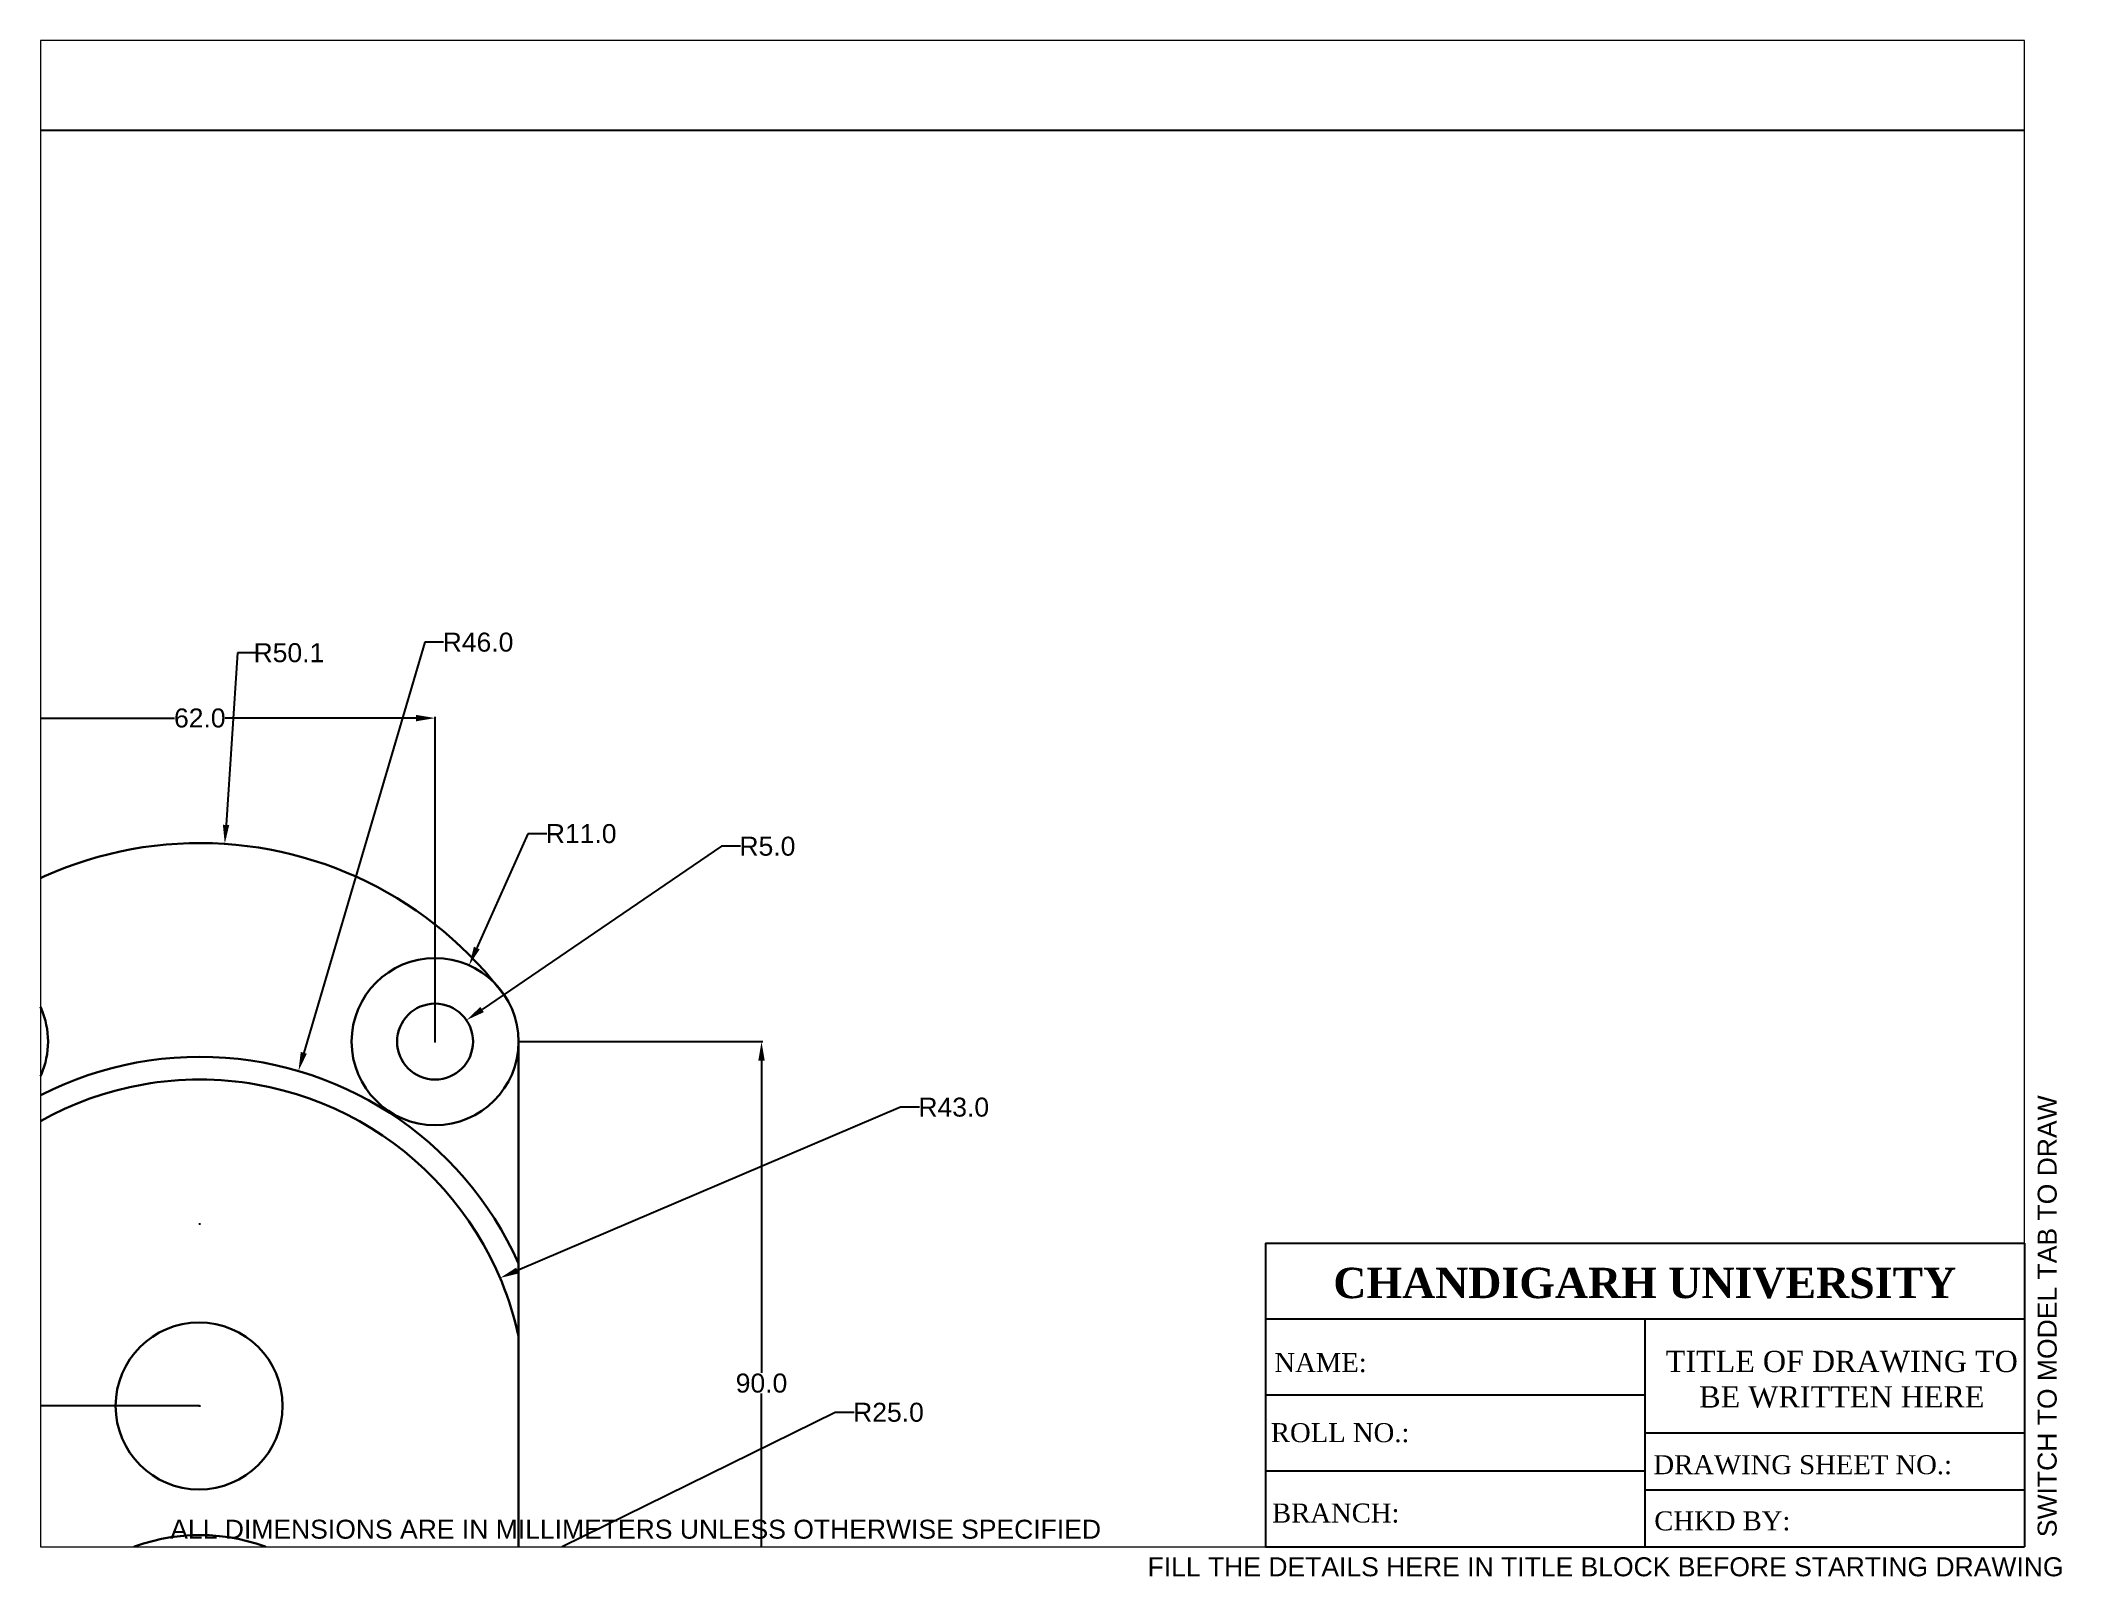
# Paper-space layout 'Layout1' of a CAD drawing. Header units: millimetres. Extents: x 0 to 266, y -4 to 198.
# The model-space entities are those that its viewports show. They can reach past a viewport. Long polylines and large blocks are cut down to what shows.
import ezdxf

# ---------------------------------------------------------------- set-up
doc = ezdxf.new("R2010")
doc.units = ezdxf.units.MM
doc.linetypes.add('ACAD_ISO08W100', pattern=[36, 24, -3, 6, -3])
doc.layers.add('Comments', color=10, linetype='Continuous', lineweight=13, plot=False)
doc.layers.add('thick continuous', color=7, linetype='Continuous', lineweight=30)
doc.styles.get("Standard").update_dxf_attribs({"font": 'arial.ttf'})
doc.dimstyles.get("Standard").update_dxf_attribs({"dimtxt": 2.5, "dimasz": 2.5, "dimexe": 0.18, "dimexo": 0.0625, "dimgap": 0.09, "dimtad": 0, "dimtih": 1, "dimtoh": 1, "dimdec": 1, "dimzin": 0, "dimdsep": 46, "dimtxsty": 'Standard', "dimcen": 0.09, "dimadec": 0, "dimazin": 0, "dimtfac": 1, "dimtdec": 1, "dimtofl": 0, "dimtmove": 0, "dimatfit": 3, "dimfxl": 1, "dimtolj": 1, "dimtzin": 0, "dimarcsym": 0})

# ---------------------------------------------------------------- blocks, each defined once
blk = doc.blocks.new('*D1')
at = {"layer": 'Defpoints', "color": 0, "transparency": 16777216}
for p in [(84, 90), (84, 0), (116.01, 0)]:
    blk.add_point(p, dxfattribs=at)
at = {"layer": 'thick continuous', "color": 0, "lineweight": -2, "transparency": 16777216}
for p, q in [((84.06, 90), (116.19, 90)), ((116.01, 87.5), (116.01, 46.37)), ((116.01, 2.5), (116.01, 43.63)), ((84.06, 0), (116.19, 0))]:
    blk.add_line(p, q, dxfattribs=at)
at = {"layer": 'thick continuous', "color": 0, "transparency": 16777216}
for points in [[(115.59, 87.5), (116.43, 87.5), (116.01, 90)], [(115.59, 2.5), (116.43, 2.5), (116.01, 0)]]:
    blk.add_solid(points, dxfattribs=at)
at = {"layer": 'thick continuous', "color": 0, "transparency": 16777216, "insert": (116.01, 45), "char_height": 2.5, "attachment_point": 5}
blk.add_mtext('\\A1;90.0', dxfattribs=at)
blk = doc.blocks.new('*D3')
at = {"layer": 'Defpoints', "color": 0, "transparency": 16777216}
for p in [(73, 132.61), (11, 90), (73, 90)]:
    blk.add_point(p, dxfattribs=at)
at = {"layer": 'thick continuous', "color": 0, "lineweight": -2, "transparency": 16777216}
for p, q in [((11, 90.06), (11, 132.79)), ((13.5, 132.61), (38.66, 132.61)), ((70.5, 132.61), (45.34, 132.61)), ((73, 90.06), (73, 132.79))]:
    blk.add_line(p, q, dxfattribs=at)
at = {"layer": 'thick continuous', "color": 0, "transparency": 16777216}
for points in [[(13.5, 133.03), (13.5, 132.19), (11, 132.61)], [(70.5, 133.03), (70.5, 132.19), (73, 132.61)]]:
    blk.add_solid(points, dxfattribs=at)
at = {"layer": 'thick continuous', "color": 0, "transparency": 16777216, "insert": (42, 132.61), "char_height": 2.5, "attachment_point": 5}
blk.add_mtext('\\A1;62.0', dxfattribs=at)
blk = doc.blocks.new('*D4')
at = {"layer": 'Defpoints', "color": 0, "transparency": 16777216}
for p in [(-24.04, 90), (11, 90), (42, 42)]:
    blk.add_point(p, dxfattribs=at)
at = {"layer": 'thick continuous', "color": 0, "lineweight": -2, "transparency": 16777216}
for p, q in [((10.94, 90), (-24.22, 90)), ((-24.04, 87.5), (-24.04, 67.37)), ((-24.04, 44.5), (-24.04, 64.63)), ((41.94, 42), (-24.22, 42))]:
    blk.add_line(p, q, dxfattribs=at)
at = {"layer": 'thick continuous', "color": 0, "transparency": 16777216}
for points in [[(-24.45, 87.5), (-23.62, 87.5), (-24.04, 90)], [(-24.45, 44.5), (-23.62, 44.5), (-24.04, 42)]]:
    blk.add_solid(points, dxfattribs=at)
at = {"layer": 'thick continuous', "color": 0, "transparency": 16777216, "insert": (-24.04, 66), "char_height": 2.5, "attachment_point": 5}
blk.add_mtext('\\A1;48.0', dxfattribs=at)
blk = doc.blocks.new('*D7')
at = {"layer": 'Defpoints', "color": 0, "transparency": 16777216}
for p in [(77.13, 92.82), (73, 90)]:
    blk.add_point(p, dxfattribs=at)
at = {"layer": 'thick continuous', "color": 0, "lineweight": -2, "transparency": 16777216}
for p, q in [((110.73, 115.72), (79.2, 94.22)), ((113.23, 115.72), (110.73, 115.72)), ((72.91, 90), (73.09, 90)), ((73, 89.91), (73, 90.09))]:
    blk.add_line(p, q, dxfattribs=at)
at = {"layer": 'thick continuous', "color": 0, "transparency": 16777216}
blk.add_solid([(78.96, 94.57), (79.43, 93.88), (77.13, 92.82)], dxfattribs=at)
at = {"layer": 'thick continuous', "color": 0, "transparency": 16777216, "insert": (116.79, 115.72), "char_height": 2.5, "attachment_point": 5}
blk.add_mtext('\\A1;R5.0', dxfattribs=at)
blk = doc.blocks.new('*D8')
at = {"layer": 'Defpoints', "color": 0, "transparency": 16777216}
for p in [(77.48, 100.04), (73, 90)]:
    blk.add_point(p, dxfattribs=at)
at = {"layer": 'thick continuous', "color": 0, "lineweight": -2, "transparency": 16777216}
for p, q in [((85.22, 117.38), (78.5, 102.33)), ((87.72, 117.38), (85.22, 117.38)), ((72.91, 90), (73.09, 90)), ((73, 89.91), (73, 90.09))]:
    blk.add_line(p, q, dxfattribs=at)
at = {"layer": 'thick continuous', "color": 0, "transparency": 16777216}
blk.add_solid([(78.12, 102.5), (78.88, 102.16), (77.48, 100.04)], dxfattribs=at)
at = {"layer": 'thick continuous', "color": 0, "transparency": 16777216, "insert": (92.25, 117.38), "char_height": 2.5, "attachment_point": 5}
blk.add_mtext('\\A1;R11.0', dxfattribs=at)
blk = doc.blocks.new('*D11')
at = {"layer": 'Defpoints', "color": 0, "transparency": 16777216}
for p in [(64.43, 11.03), (42, 0)]:
    blk.add_point(p, dxfattribs=at)
at = {"layer": 'thick continuous', "color": 0, "lineweight": -2, "transparency": 16777216}
for p, q in [((125.71, 41.16), (66.68, 12.13)), ((128.21, 41.16), (125.71, 41.16)), ((41.91, 0), (42.09, 0)), ((42, -0.09), (42, 0.09))]:
    blk.add_line(p, q, dxfattribs=at)
at = {"layer": 'thick continuous', "color": 0, "transparency": 16777216}
blk.add_solid([(66.49, 12.51), (66.86, 11.76), (64.43, 11.03)], dxfattribs=at)
at = {"layer": 'thick continuous', "color": 0, "transparency": 16777216, "insert": (132.74, 41.16), "char_height": 2.5, "attachment_point": 5}
blk.add_mtext('\\A1;R25.0', dxfattribs=at)
blk = doc.blocks.new('*D12')
at = {"layer": 'Defpoints', "color": 0, "transparency": 16777216}
for p in [(81.56, 58.86), (42, 42)]:
    blk.add_point(p, dxfattribs=at)
at = {"layer": 'thick continuous', "color": 0, "lineweight": -2, "transparency": 16777216}
for p, q in [((134.31, 81.35), (83.86, 59.84)), ((136.81, 81.35), (134.31, 81.35)), ((41.91, 42), (42.09, 42)), ((42, 41.91), (42, 42.09))]:
    blk.add_line(p, q, dxfattribs=at)
at = {"layer": 'thick continuous', "color": 0, "transparency": 16777216}
blk.add_solid([(83.69, 60.23), (84.02, 59.46), (81.56, 58.86)], dxfattribs=at)
at = {"layer": 'thick continuous', "color": 0, "transparency": 16777216, "insert": (141.34, 81.35), "char_height": 2.5, "attachment_point": 5}
blk.add_mtext('\\A1;R43.0', dxfattribs=at)
blk = doc.blocks.new('*D14')
at = {"layer": 'Defpoints', "color": 0, "transparency": 16777216}
for p in [(45.29, 116.04), (42, 66)]:
    blk.add_point(p, dxfattribs=at)
at = {"layer": 'thick continuous', "color": 0, "lineweight": -2, "transparency": 16777216}
for p, q in [((46.95, 141.21), (45.46, 118.53)), ((49.45, 141.21), (46.95, 141.21)), ((41.91, 66), (42.09, 66)), ((42, 65.91), (42, 66.09))]:
    blk.add_line(p, q, dxfattribs=at)
at = {"layer": 'thick continuous', "color": 0, "transparency": 16777216}
blk.add_solid([(45.04, 118.56), (45.87, 118.51), (45.29, 116.04)], dxfattribs=at)
at = {"layer": 'thick continuous', "color": 0, "transparency": 16777216, "insert": (53.74, 141.21), "char_height": 2.5, "attachment_point": 5}
blk.add_mtext('\\A1;R50.1', dxfattribs=at)
blk = doc.blocks.new('*D15')
at = {"layer": 'Defpoints', "color": 0, "transparency": 16777216}
for p in [(55, 86.13), (42, 42)]:
    blk.add_point(p, dxfattribs=at)
at = {"layer": 'thick continuous', "color": 0, "lineweight": -2, "transparency": 16777216}
for p, q in [((71.63, 142.6), (55.7, 88.52)), ((74.13, 142.6), (71.63, 142.6)), ((41.91, 42), (42.09, 42)), ((42, 41.91), (42, 42.09))]:
    blk.add_line(p, q, dxfattribs=at)
at = {"layer": 'thick continuous', "color": 0, "transparency": 16777216}
blk.add_solid([(55.3, 88.64), (56.1, 88.41), (55, 86.13)], dxfattribs=at)
at = {"layer": 'thick continuous', "color": 0, "transparency": 16777216, "insert": (78.66, 142.6), "char_height": 2.5, "attachment_point": 5}
blk.add_mtext('\\A1;R46.0', dxfattribs=at)

msp = doc.modelspace()

# ---------------------------------------------------------------- linework, layer by layer
msp.add_lwpolyline([(0, 0), (297, 0), (297, 210), (0, 210)], close=True)
at = {"layer": 'thick continuous'}
msp.add_line((84, 17), (84, 90), dxfattribs=at)
for centre, radius in [((11, 90), 11), ((73, 90), 11), ((73, 90), 5), ((41.91, 42), 11)]:
    msp.add_circle(centre, radius, dxfattribs=at)
for centre, radius, start, end in [((42, 66), 50.15, 36.2835, 146.8825), ((42, 42), 46, 24.0706, 155.9294), ((42, 42), 43, 12.3808, 167.6192), ((42, 0), 25, 0, 180)]:
    msp.add_arc(centre, radius, start, end, dxfattribs=at)

# ---------------------------------------------------------------- dimensions: what is measured, and where the dimension line sits
for center, mpoint, picture, middle in [((42, 42), (55, 86.13), '*D15', (78.66, 142.6)), ((42, 66), (45.29, 116.04), '*D14', (53.74, 141.21)), ((73, 90), (77.48, 100.04), '*D8', (92.25, 117.38)), ((73, 90), (77.13, 92.82), '*D7', (116.79, 115.72)), ((42, 42), (81.56, 58.86), '*D12', (141.34, 81.35)), ((42, 0), (64.43, 11.03), '*D11', (132.74, 41.16))]:
    dim = msp.add_radius_dim(center=center, mpoint=mpoint, dimstyle='Standard', dxfattribs=at)
    dim.commit()
    dim.dimension.update_dxf_attribs({"geometry": picture, "text_midpoint": middle, "dimtype": 164})
dim = msp.add_linear_dim(base=(73, 132.61), p1=(11, 90), p2=(73, 90), dimstyle='Standard', dxfattribs=at)
dim.commit()
dim.dimension.update_dxf_attribs({"geometry": '*D3', "text_midpoint": (42, 132.61)})
for base, p1, p2, picture, middle in [((-24.04, 90), (42, 42), (11, 90), '*D4', (-24.04, 66)), ((116.01, 0), (84, 90), (84, 0), '*D1', (116.01, 45))]:
    dim = msp.add_linear_dim(base=base, p1=p1, p2=p2, angle=90, dimstyle='Standard', dxfattribs=at)
    dim.commit()
    dim.dimension.update_dxf_attribs({"geometry": picture, "text_midpoint": middle})

psp = doc.layouts.get("Layout1")

# ---------------------------------------------------------------- linework, layer by layer
for p, q in [((161.41, 40), (261.41, 40)), ((161.41, 40), (161.41, 0)), ((261.41, 40), (261.41, 0)), ((161.41, 30), (261.41, 30)), ((161.41, 30), (194.27, 30)), ((211.41, 30), (211.41, 0)), ((161.41, 20), (211.41, 20)), ((211.41, 15), (261.41, 15)), ((161.41, 10), (211.41, 10)), ((211.41, 7.5), (261.41, 7.5)), ((161.41, 0), (261.41, 0))]:
    psp.add_line(p, q)

# ---------------------------------------------------------------- texts
at = {"attachment_point": 1}
for s, width, insert, char_height in [('\\pxqc;{\\fTimes New Roman|b1|i0|c0|p18;CHANDIGARH UNIVERSITY}', 80.8177, (170.98, 36.75), 4), ('\\pxqc;{\\fTimes New Roman|b0|i0|c0|p18;TITLE OF DRAWING TO BE WRITTEN HERE}', 46.4985, (214.1, 25.81), 2.8)]:
    psp.add_mtext_dynamic_manual_height_columns(s, width=width, gutter_width=40, heights=[0], dxfattribs=dict(at, insert=insert, char_height=char_height))
at = {"linetype": 'ACAD_ISO08W100', "lineweight": 100, "char_height": 2.5, "attachment_point": 1}
for s, width, insert in [('{\\fTimes New Roman|b0|i0|c0|p18;NAME:}', 45.3199, (162.59, 25.51)), ('{\\fTimes New Roman|b0|i0|c0|p18;ROLL NO.:}', 45.3199, (162.13, 16.28)), ('{\\fTimes New Roman|b0|i0|c0|p18;DRAWING SHEET NO.:}', 45.3199, (212.54, 12.06)), ('{\\fTimes New Roman|b0|i0|c0|p18;BRANCH:}', 45.3199, (162.28, 5.69)), ('{\\fTimes New Roman|b0|i0|c0|p18;CHKD BY: }', 47.9779, (212.64, 4.66))]:
    psp.add_mtext_dynamic_manual_height_columns(s, width=width, gutter_width=25, heights=[0], dxfattribs=dict(at, insert=insert))
at = {"layer": 'Comments'}
psp.add_text('SWITCH TO MODEL TAB TO DRAW', height=2.5, rotation=90, dxfattribs=at).set_placement((265.66, 1.26))
psp.add_text('FILL THE DETAILS HERE IN TITLE BLOCK BEFORE STARTING DRAWING', height=2.5, dxfattribs=at).set_placement((145.88, -3.89))
at = {"layer": 'thick continuous'}
psp.add_text('ALL DIMENSIONS ARE IN MILLIMETERS UNLESS OTHERWISE SPECIFIED', height=2.5, dxfattribs=at).set_placement((17.11, 1.06))

# ---------------------------------------------------------------- viewports
psp.add_viewport(center=(130.71, 99.21), size=(261.41, 198.4125), view_center_point=(151.71, 122.67), view_height=198.4125, dxfattribs=at)

doc.saveas('drawing.dxf')
